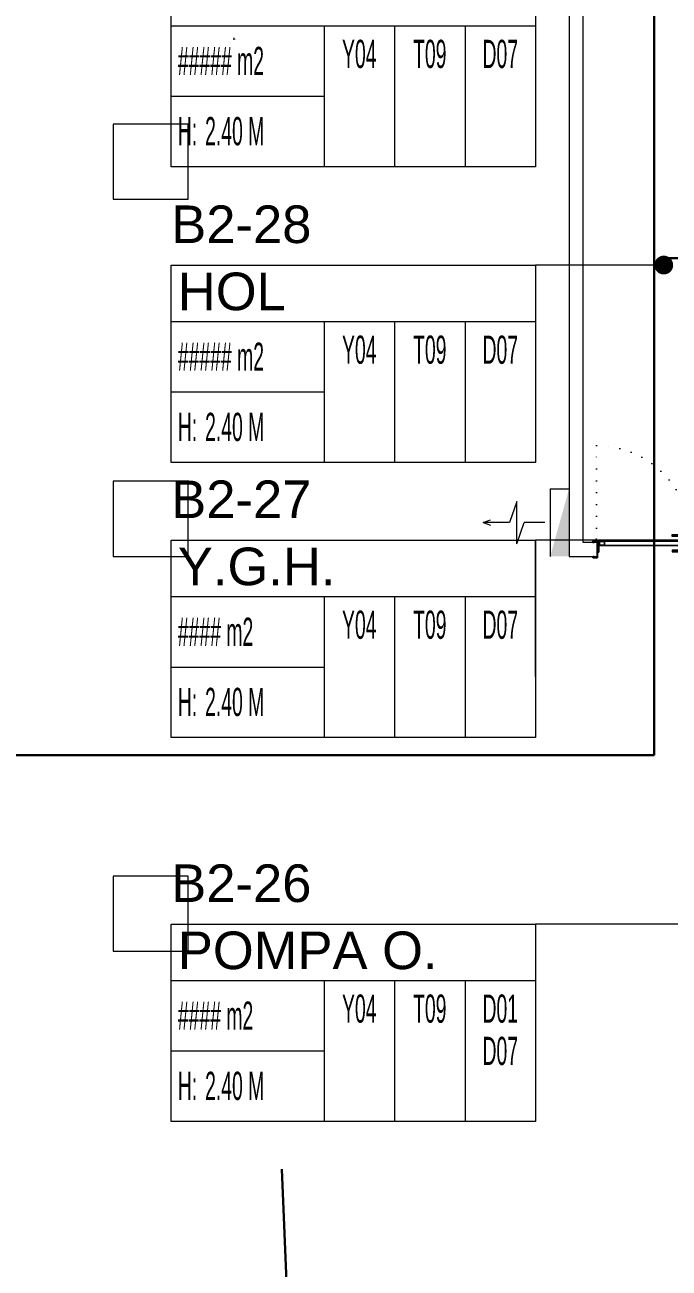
# Model space of a CAD drawing. Header units: metres. Extents: x -13621 to 152406, y -16073 to 22221.
# Drawn here: x 10446 to 11131, y 1263 to 2585 of the extents above; entities that cross this region are included whole.
import ezdxf
from ezdxf.enums import TextEntityAlignment as Align

# ---------------------------------------------------------------- set-up
doc = ezdxf.new("R2010")
doc.units = ezdxf.units.M
doc.header["$LTSCALE"] = 100
doc.header["$MEASUREMENT"] = 0
doc.linetypes.add('DOT2', pattern=[0.125, 0, -0.125])
doc.linetypes.add('HIDDEN', pattern=[0.375, 0.25, -0.125])
doc.layers.get('0').update_dxf_attribs({"color": 9, "lineweight": 9})
for name, color, linetype, lineweight in [('00', 9, 'Continuous', 9), ('01', 9, 'Continuous', 9), ('05S', 9, 'Continuous', 9), ('06B', 9, 'Continuous', 9), ('10', 9, 'Continuous', 9), ('20', 9, 'DOT2', 9), ('21_mahal200', 9, 'Continuous', 9), ('32-ekipman', 9, 'Continuous', 9), ('Data  Tavan', 170, 'Continuous', 30), ('E-DAHİLİ DOME KAMERA', 7, 'Continuous', 30), ('E-DAHİLİ KAMERA', 7, 'Continuous', 30)]:
    doc.layers.add(name, color=color, linetype=linetype, lineweight=lineweight)
doc.styles.add('Arial', font='arial.ttf', dxfattribs={"height": 2.5})
doc.styles.add('MuuM_TEXT-STANDART', font='ARIALN.TTF')
doc.dimstyles.new('MuuM_DIM200', dxfattribs={"dimscale": 20, "dimtxt": 2, "dimasz": 1, "dimexe": 1, "dimexo": 1, "dimgap": 1, "dimtad": 1, "dimdec": 1, "dimrnd": 0.5, "dimdsep": 46, "dimtxsty": 'MuuM_TEXT-STANDART', "dimblk": 'ARCHTICK', "dimcen": 0, "dimdle": 0.15, "dimclrd": 256, "dimclre": 256, "dimclrt": 256, "dimadec": 0, "dimazin": 0, "dimtfac": 5, "dimtdec": 1, "dimtix": 1, "dimtmove": 2, "dimatfit": 3, "dimldrblk": 'DOT', "dimfxl": 3, "dimfxlon": 1, "dimtolj": 1, "dimlwd": -1, "dimlwe": -1, "dimarcsym": 0})

# ---------------------------------------------------------------- blocks, each defined once
blk = doc.blocks.new('100_DAHİLİ DOME KAMERA')
at = {"layer": 'E-DAHİLİ DOME KAMERA', "color": 4}
for p, q in [((-1.936, 0.715), (-1.936, -0.689)), ((0.82, 0.715), (-1.936, 0.715)), ((0.82, -0.689), (0.82, 0.715)), ((0.82, 0.294), (2.131, 0.668)), ((2.131, 0.668), (2.131, -0.643)), ((0.82, -0.268), (2.131, -0.643)), ((-1.936, -0.689), (0.82, -0.689))]:
    blk.add_line(p, q, dxfattribs=at)
at = {"layer": 'E-DAHİLİ DOME KAMERA', "color": 4, "linetype": 'Continuous'}
blk.add_circle((0, 0), 2.566, dxfattribs=at)
at = {"layer": 'E-DAHİLİ KAMERA', "color": 4}
for q in [(13.416, 6.264), (13.416, -6.264)]:
    blk.add_line((2.566, 0), q, dxfattribs=at)
blk = doc.blocks.new('p-kolon_80x80')
blk.add_lwpolyline([(-40, -40), (40, -40), (40, 40), (-40, 40)], close=True)
blk = doc.blocks.new('2.bod.sitatik')
at = {"layer": '01'}
for p in [(10580, -6190), (10580, -6570), (10580, -6990)]:
    blk.add_blockref('p-kolon_80x80', p, dxfattribs=at)
blk = doc.blocks.new('YD-72-20')
at = {"linetype": 'Continuous'}
for p, q in [((0, 0.714), (-0.028, 0.634)), ((0, 0.714), (0.028, 0.634)), ((0, 0.434), (0, 0.714)), ((0.225, 0.355), (0, 0.434)), ((-0.225, 0.355), (0.225, 0.355)), ((-0.225, 0.355), (0, 0.276)), ((0, 0.058), (0, 0.276)), ((0.36, 0), (-0.36, 0)), ((0.36, 0), (0.36, -0.2))]:
    blk.add_line(p, q, dxfattribs=at)
blk.add_solid([(0.36, -0.2), (-0.36, 0), (-0.36, -0.2)])
blk = doc.blocks.new('A$C29B32992')
at = {"xscale": 100, "yscale": 100, "zscale": 100, "rotation": 90}
blk.add_blockref('YD-72-20', (11005, -8834.1), dxfattribs=at)
blk = doc.blocks.new('gr-p-barel kilitli kapı kolu')
at = {"layer": '05S'}
h = blk.add_hatch(color=256, dxfattribs=at)
h.paths.add_polyline_path([(1.3, 0.8), (-1.3, 0.8), (-1.3, 0.7), (1.3, 0.7)])
h.paths.add_polyline_path([(2.75, 0.7), (-2.75, 0.7), (-2.75, 0), (2.75, 0)])
h.paths.add_polyline_path([(-11.7, 4.9), (-11.7, 6.7), (0.9, 6.7), (0.9, 0.8), (-0.9, 0.8), (-0.9, 4.9)])
at = {"flags": 128}
for points in [[(-0.9, 0.8), (-0.9, 4.9), (-11.7, 4.9), (-11.7, 6.7), (0.9, 6.7), (0.9, 0.8)], [(-0.8, 5), (0.8, 6.6)]]:
    blk.add_lwpolyline(points, dxfattribs=at)
blk.add_lwpolyline([(-2.75, 0), (-2.75, 0.7), (2.75, 0.7), (2.75, 0)])
blk.add_lwpolyline([(-1.3, 0.7), (1.3, 0.7), (1.3, 0.8), (-1.3, 0.8)], close=True)
blk = doc.blocks.new('prf-scr2')
at = {"linetype": 'DOT2', "ltscale": 10}
blk.add_line((0, 0.2), (0, -1.1), dxfattribs=at)
for p, q in [((-0.1, -0.2), (0.1, -0.3)), ((0.1, -0.2), (-0.1, -0.2)), ((0.1, -0.3), (-0.1, -0.3)), ((-0.1, -0.3), (0.1, -0.4)), ((0.1, -0.4), (-0.1, -0.4)), ((0.1, -0.5), (-0.1, -0.4)), ((-0.1, -0.4), (0.1, -0.4)), ((0.1, -0.6), (-0.1, -0.5)), ((-0.1, -0.5), (0.1, -0.5)), ((-0.1, -0.6), (0.1, -0.7)), ((0.1, -0.6), (-0.1, -0.6)), ((-0.1, -0.6), (0.1, -0.6)), ((-0.1, -0.7), (0.1, -0.8)), ((0.1, -0.7), (-0.1, -0.7)), ((-0.1, -0.8), (0.1, -0.8)), ((0.1, -0.8), (-0.1, -0.8)), ((0.1, -0.2), (0, -0.1)), ((0, -0.2), (0.1, -0.2))]:
    blk.add_line(p, q)
blk.add_lwpolyline([(0.2, 0), (-0.2, 0), (-0.2, 0), (-0.1, -0.1), (0.1, -0.1), (0.2, 0), (0.2, 0)], close=True)
for points in [[(0.2, 0), (-0.2, 0)], [(-0.1, -0.1), (-0.1, -0.2), (-0.1, -0.2), (-0.1, -0.2), (-0.1, -0.2), (-0.1, -0.3), (-0.1, -0.3), (-0.1, -0.3), (-0.1, -0.3), (-0.1, -0.4), (-0.1, -0.4), (-0.1, -0.4), (-0.1, -0.4), (-0.1, -0.4), (-0.1, -0.5), (-0.1, -0.5), (-0.1, -0.5), (-0.1, -0.5), (-0.1, -0.5), (-0.1, -0.5), (-0.1, -0.6), (-0.1, -0.6), (-0.1, -0.6), (-0.1, -0.6), (-0.1, -0.6), (-0.1, -0.7), (-0.1, -0.7), (-0.1, -0.7), (-0.1, -0.7), (-0.1, -0.7), (-0.1, -0.8), (-0.1, -0.8), (-0.1, -0.8), (-0.1, -0.8), (0, -0.9), (0, -0.9), (0, -0.9), (0.1, -0.8), (0.1, -0.8), (0.1, -0.7), (0.1, -0.7), (0.1, -0.7), (0.1, -0.7), (0.1, -0.7), (0.1, -0.7), (0.1, -0.6), (0.1, -0.6), (0.1, -0.6), (0.1, -0.6), (0.1, -0.6), (0.1, -0.5), (0.1, -0.5), (0.1, -0.5), (0.1, -0.5), (0.1, -0.4), (0.1, -0.4), (0.1, -0.4), (0.1, -0.4), (0.1, -0.4), (0.1, -0.3), (0.1, -0.3), (0.1, -0.3), (0.1, -0.3), (0.1, -0.3), (0.1, -0.3), (0.1, -0.2), (0.1, -0.2), (0.1, -0.2), (0.1, -0.2), (0.1, -0.2), (0.1, -0.1)]]:
    blk.add_lwpolyline(points)
blk = doc.blocks.new('K-SAC-01')
at = {"layer": '10'}
for points in [[(-4.6, 16.2, -0.414214), (-4.5, 16.3), (-0.1, 16.3, -0.414214), (0, 16.2), (0, 5.9), (0.2, 5.9), (0.2, 16.2, 0.414214), (-0.1, 16.5), (-4.5, 16.5, 0.414214), (-4.8, 16.2), (-4.8, 15.3, 0.414214), (-4.5, 15), (-3.4, 15), (-3.4, 15.2), (-4.5, 15.2, -0.414214), (-4.6, 15.3)], [(104.6, 16.2, 0.414214), (104.5, 16.3), (100.1, 16.3, 0.414214), (100, 16.2), (100, 5.9), (99.8, 5.9), (99.8, 16.2, -0.414214), (100.1, 16.5), (104.5, 16.5, -0.414214), (104.8, 16.2), (104.8, 15.3, -0.414214), (104.5, 15), (103.4, 15), (103.4, 15.2), (104.5, 15.2, 0.414214), (104.6, 15.3)], [(0.2, 10.3, -0.414214), (0.5, 10.6), (1.5, 10.6, -0.414214), (1.8, 10.3), (1.8, 3.9, -0.414214), (1.5, 3.6, -0.414214), (1.2, 3.9), (1.2, 4.8), (0.2, 4.8), (0.2, -1.2, -0.414214), (-0.1, -1.5), (-4.5, -1.5, -0.414214), (-4.8, -1.2), (-4.8, -0.3, -0.414214), (-4.5, 0), (-3.4, 0), (-3.4, -0.2), (-4.5, -0.2, 0.414214), (-4.6, -0.3), (-4.6, -1.2, 0.414214), (-4.5, -1.3), (-0.1, -1.3, 0.414214), (0, -1.2), (0, 5), (1.4, 5), (1.4, 3.9, 0.414214), (1.5, 3.8, 0.414214), (1.6, 3.9), (1.6, 10.3, 0.414214), (1.5, 10.4), (0.5, 10.4, 0.414214), (0.4, 10.3), (0.4, 9.4), (0.2, 9.4)], [(-0.4, -2), (1, -1.4), (1, 1.5), (1.2, 1.5), (1.2, -1.5), (-0.3, -2.2, -14.796002)], [(99.8, 10.3, 0.414214), (99.5, 10.6), (98.5, 10.6, 0.414214), (98.2, 10.3), (98.2, 3.9, 0.414214), (98.5, 3.6, 0.414214), (98.8, 3.9), (98.8, 4.8), (99.8, 4.8), (99.8, -1.2, 0.414214), (100.1, -1.5), (104.5, -1.5, 0.414214), (104.8, -1.2), (104.8, -0.3, 0.414214), (104.5, 0), (103.4, 0), (103.4, -0.2), (104.5, -0.2, -0.414214), (104.6, -0.3), (104.6, -1.2, -0.414214), (104.5, -1.3), (100.1, -1.3, -0.414214), (100, -1.2), (100, 5), (98.6, 5), (98.6, 3.9, -0.414214), (98.5, 3.8, -0.414214), (98.4, 3.9), (98.4, 10.3, -0.414214), (98.5, 10.4), (99.5, 10.4, -0.414214), (99.6, 10.3), (99.6, 9.4), (99.8, 9.4)]]:
    blk.add_lwpolyline(points, format="xyb", close=True, dxfattribs=at)
for points in [[(98.8, 0.1), (98.8, 2.1), (99.1, 2.1), (99.1, 3.2), (1.5, 3.2), (1.5, 2.1), (1.8, 2.1), (1.8, 0.1), (1.5, 0.1), (1.5, 1.9), (1.2, 1.9), (1.2, 3.5), (99.4, 3.5), (99.4, 1.9), (99.1, 1.9), (99.1, 0.1)], [(98.8, 2.1), (98.8, 0.1), (99.4, 0.1), (99.4, -1.5), (1.2, -1.5), (1.2, 0.1), (1.8, 0.1), (1.8, 2.1), (2.1, 2.1), (2.1, -0.1), (1.5, -0.1), (1.5, -1.2), (99.1, -1.2), (99.1, -0.1), (98.5, -0.1), (98.5, 2.1), (98.8, 2.1)]]:
    blk.add_lwpolyline(points, dxfattribs=at)
for points in [[(2.1, 3), (8.1, 3), (8.1, -1), (2.1, -1)], [(2.4, 2.7), (7.8, 2.7), (7.8, -0.7), (2.4, -0.7)], [(98.5, 3), (92.5, 3), (92.5, -1), (98.5, -1)], [(98.2, 2.7), (92.8, 2.7), (92.8, -0.7), (98.2, -0.7)]]:
    blk.add_lwpolyline(points, close=True, dxfattribs=at)
blk.add_circle((-0.9, -2.5), 0.55, dxfattribs=at)
at = {"layer": '20', "linetype": 'HIDDEN'}
for points in [[(-0.2, -1.3), (-0.2, 0), (-1.7, 0), (-1.7, -1.3)], [(-0.4, -2), (-0.4, -0.2), (-1.5, -0.2), (-1.5, -2)]]:
    blk.add_lwpolyline(points, dxfattribs=at)
at = {"layer": '20'}
blk.add_lwpolyline([(-0.9, -2.5), (-0.9, -102.9)], dxfattribs=at)
blk.add_arc((-0.9, -2.5), 100.4, 270, 1.5131, dxfattribs=at)
at = {"layer": '06B'}
blk.add_blockref('gr-p-barel kilitli kapı kolu', (91.4, 3.5), dxfattribs=at)
at = {"layer": '06B', "xscale": -1, "rotation": 180}
blk.add_blockref('gr-p-barel kilitli kapı kolu', (91.4, -1.5), dxfattribs=at)
at = {"layer": '10', "xscale": -1, "rotation": 90}
blk.add_blockref('prf-scr2', (1.5, 1), dxfattribs=at)
at = {"layer": '10', "rotation": 270}
blk.add_blockref('prf-scr2', (99.1, 1.2), dxfattribs=at)
blk = doc.blocks.new('_ArchTick')
at = {"color": 0, "linetype": 'ByBlock', "const_width": 0.15}
blk.add_lwpolyline([(-0.5, -0.5), (0.5, 0.5)], dxfattribs=at)
blk = doc.blocks.new('_Dot')
at = {"color": 0, "linetype": 'ByBlock', "lineweight": -2}
blk.add_line((-0.5, 0), (-1, 0), dxfattribs=at)
at = {"color": 0, "linetype": 'ByBlock', "const_width": 0.5}
blk.add_lwpolyline([(-0.25, 0, 1), (0.25, 0, 1)], format="xyb", close=True, dxfattribs=at)
blk = doc.blocks.new('0_roomno2')
blk.add_lwpolyline([(19.375, -10.5), (0, -10.5), (0, 0), (19.375, 0)], close=True)
for points in [[(0, -3), (19.375, -3)], [(8.125, -3), (8.125, -10.5)], [(11.875, -3), (11.875, -10.5)], [(15.625, -3), (15.625, -10.5)], [(0, -6.75), (8.125, -6.75)]]:
    blk.add_lwpolyline(points)
at = {"style": 'MuuM_TEXT-STANDART', "width": 0.6}
blk.add_text('H:', height=1.5, dxfattribs=at).set_placement((0.35, -8.608), align=Align.MIDDLE_LEFT)
at = {"style": 'Arial'}
blk.add_attdef('ODANO', (0, 1.17), '', height=2, dxfattribs=at)
blk.add_attdef('MEKANADI', text='', height=2, dxfattribs=at).set_placement((0.35, -3), align=Align.BOTTOM_LEFT)
at = {"style": 'MuuM_TEXT-STANDART', "width": 0.6}
for tag, p in [('YER01', (10, -4.5)), ('TAVAN01', (13.75, -4.5)), ('DUVAR01', (17.5, -4.5)), ('YER02', (10, -6.75)), ('TAVAN02', (13.75, -6.75)), ('DUVAR02', (17.5, -6.75)), ('YER03', (10, -9)), ('TAVAN03', (13.75, -9)), ('DUVAR03', (17.5, -9))]:
    blk.add_attdef(tag, text='', height=1.5, dxfattribs=at).set_placement(p, align=Align.MIDDLE_CENTER)
for tag, p in [('M2', (0.35, -4.875)), ('TEMIZTAVANYUKSEKLIGI', (1.8, -8.608))]:
    blk.add_attdef(tag, text='', height=1.5, dxfattribs=at).set_placement(p, align=Align.MIDDLE_LEFT)
blk = doc.blocks.new('2.bod.Mimari')
at = {"layer": '00'}
blk.add_lwpolyline([(10605, -5430), (10605, -5865), (11025, -5865), (11025, -6610), (11055, -6610), (11055, -6595), (11040, -6595), (11040, -5865)], dxfattribs=at)
at = {"layer": '21_mahal200', "flags": 128}
blk.add_lwpolyline([(10989.34, -6737.65), (10989.34, -6592.58)], dxfattribs=at)
at = {"xscale": -1, "rotation": 180}
blk.add_blockref('K-SAC-01', (11055, -6595), dxfattribs=at)
at = {"layer": '21_mahal200'}
ref = blk.add_blockref('0_roomno2', (10601.84, -5985.45), dxfattribs=dict(at, xscale=20, yscale=20, zscale=20))
ref.add_attrib('ODANO', 'B2-29', (10601.84, -5962.05), dxfattribs={"layer": '0', "height": 40, "style": 'Arial'})
ref.add_attrib('MEKANADI', 'ELEK.O.', dxfattribs={"layer": '0', "height": 40, "style": 'Arial'}).set_placement((10608.84, -6045.45), align=Align.BOTTOM_LEFT)
ref.add_attrib('M2', '##### m2', dxfattribs={"layer": '0', "height": 30, "style": 'MuuM_TEXT-STANDART', "width": 0.6}).set_placement((10608.84, -6082.95), align=Align.MIDDLE_LEFT)
ref.add_attrib('TEMIZTAVANYUKSEKLIGI', '2.40 M', dxfattribs={"layer": '0', "height": 30, "style": 'MuuM_TEXT-STANDART', "width": 0.6}).set_placement((10637.84, -6157.61), align=Align.MIDDLE_LEFT)
ref.add_attrib('YER01', 'Y04', dxfattribs={"layer": '0', "height": 30, "style": 'MuuM_TEXT-STANDART', "width": 0.6}).set_placement((10801.84, -6075.45), align=Align.MIDDLE_CENTER)
ref.add_attrib('TAVAN01', 'T09', dxfattribs={"layer": '0', "height": 30, "style": 'MuuM_TEXT-STANDART', "width": 0.6}).set_placement((10876.84, -6075.45), align=Align.MIDDLE_CENTER)
ref.add_attrib('DUVAR01', 'D07', dxfattribs={"layer": '0', "height": 30, "style": 'MuuM_TEXT-STANDART', "width": 0.6}).set_placement((10951.84, -6075.45), align=Align.MIDDLE_CENTER)
ref = blk.add_blockref('0_roomno2', (10601.84, -6300.04), dxfattribs=dict(at, xscale=20, yscale=20, zscale=20))
ref.add_attrib('ODANO', 'B2-28', (10601.84, -6276.64), dxfattribs={"layer": '0', "height": 40, "style": 'Arial'})
ref.add_attrib('MEKANADI', 'HOL', dxfattribs={"layer": '0', "height": 40, "style": 'Arial'}).set_placement((10608.84, -6360.04), align=Align.BOTTOM_LEFT)
ref.add_attrib('M2', '##### m2', dxfattribs={"layer": '0', "height": 30, "style": 'MuuM_TEXT-STANDART', "width": 0.6}).set_placement((10608.84, -6397.54), align=Align.MIDDLE_LEFT)
ref.add_attrib('TEMIZTAVANYUKSEKLIGI', '2.40 M', dxfattribs={"layer": '0', "height": 30, "style": 'MuuM_TEXT-STANDART', "width": 0.6}).set_placement((10637.84, -6472.2), align=Align.MIDDLE_LEFT)
ref.add_attrib('YER01', 'Y04', dxfattribs={"layer": '0', "height": 30, "style": 'MuuM_TEXT-STANDART', "width": 0.6}).set_placement((10801.84, -6390.04), align=Align.MIDDLE_CENTER)
ref.add_attrib('TAVAN01', 'T09', dxfattribs={"layer": '0', "height": 30, "style": 'MuuM_TEXT-STANDART', "width": 0.6}).set_placement((10876.84, -6390.04), align=Align.MIDDLE_CENTER)
ref.add_attrib('DUVAR01', 'D07', dxfattribs={"layer": '0', "height": 30, "style": 'MuuM_TEXT-STANDART', "width": 0.6}).set_placement((10951.84, -6390.04), align=Align.MIDDLE_CENTER)
ref = blk.add_blockref('0_roomno2', (10601.84, -6592.58), dxfattribs=dict(at, xscale=20, yscale=20, zscale=20))
ref.add_attrib('ODANO', 'B2-27', (10601.84, -6569.18), dxfattribs={"layer": '0', "height": 40, "style": 'Arial'})
ref.add_attrib('MEKANADI', 'Y.G.H.', dxfattribs={"layer": '0', "height": 40, "style": 'Arial'}).set_placement((10608.84, -6652.58), align=Align.BOTTOM_LEFT)
ref.add_attrib('M2', '#### m2', dxfattribs={"layer": '0', "height": 30, "style": 'MuuM_TEXT-STANDART', "width": 0.6}).set_placement((10608.84, -6690.08), align=Align.MIDDLE_LEFT)
ref.add_attrib('TEMIZTAVANYUKSEKLIGI', '2.40 M', dxfattribs={"layer": '0', "height": 30, "style": 'MuuM_TEXT-STANDART', "width": 0.6}).set_placement((10637.84, -6764.74), align=Align.MIDDLE_LEFT)
ref.add_attrib('YER01', 'Y04', dxfattribs={"layer": '0', "height": 30, "style": 'MuuM_TEXT-STANDART', "width": 0.6}).set_placement((10801.84, -6682.58), align=Align.MIDDLE_CENTER)
ref.add_attrib('TAVAN01', 'T09', dxfattribs={"layer": '0', "height": 30, "style": 'MuuM_TEXT-STANDART', "width": 0.6}).set_placement((10876.84, -6682.58), align=Align.MIDDLE_CENTER)
ref.add_attrib('DUVAR01', 'D07', dxfattribs={"layer": '0', "height": 30, "style": 'MuuM_TEXT-STANDART', "width": 0.6}).set_placement((10951.84, -6682.58), align=Align.MIDDLE_CENTER)
ref = blk.add_blockref('0_roomno2', (10601.84, -7000.95), dxfattribs=dict(at, xscale=20, yscale=20, zscale=20))
ref.add_attrib('ODANO', 'B2-26', (10601.84, -6977.55), dxfattribs={"layer": '0', "height": 40, "style": 'Arial'})
ref.add_attrib('MEKANADI', 'POMPA O.', dxfattribs={"layer": '0', "height": 40, "style": 'Arial'}).set_placement((10608.84, -7060.95), align=Align.BOTTOM_LEFT)
ref.add_attrib('M2', '#### m2', dxfattribs={"layer": '0', "height": 30, "style": 'MuuM_TEXT-STANDART', "width": 0.6}).set_placement((10608.84, -7098.45), align=Align.MIDDLE_LEFT)
ref.add_attrib('TEMIZTAVANYUKSEKLIGI', '2.40 M', dxfattribs={"layer": '0', "height": 30, "style": 'MuuM_TEXT-STANDART', "width": 0.6}).set_placement((10637.84, -7173.11), align=Align.MIDDLE_LEFT)
ref.add_attrib('YER01', 'Y04', dxfattribs={"layer": '0', "height": 30, "style": 'MuuM_TEXT-STANDART', "width": 0.6}).set_placement((10801.84, -7090.95), align=Align.MIDDLE_CENTER)
ref.add_attrib('TAVAN01', 'T09', dxfattribs={"layer": '0', "height": 30, "style": 'MuuM_TEXT-STANDART', "width": 0.6}).set_placement((10876.84, -7090.95), align=Align.MIDDLE_CENTER)
ref.add_attrib('DUVAR01', 'D01', dxfattribs={"layer": '0', "height": 30, "style": 'MuuM_TEXT-STANDART', "width": 0.6}).set_placement((10951.84, -7090.95), align=Align.MIDDLE_CENTER)
ref.add_attrib('DUVAR02', 'D07', dxfattribs={"layer": '0', "height": 30, "style": 'MuuM_TEXT-STANDART', "width": 0.6}).set_placement((10951.84, -7135.95), align=Align.MIDDLE_CENTER)
at = {"layer": '32-ekipman'}
blk.add_blockref('A$C29B32992', (0, 2260.12), dxfattribs=at)
at = {"layer": '21_mahal200'}
for points in [[(11125.74, -6300.04), (10989.34, -6300.04)], [(11372.49, -6592.58), (10989.34, -6592.58)], [(11372.49, -7000.95), (10989.34, -7000.95)]]:
    blk.add_leader(points, dimstyle='MuuM_DIM200', override={"dimasz": 1, "dimfxl": 10}, dxfattribs=at)

msp = doc.modelspace()

# ---------------------------------------------------------------- linework, layer by layer
at = {"layer": 'Data  Tavan'}
for p, q in [((11115.6, 1808.6), (11115.6, 2793.3)), ((11465, 2337.2), (11125.6, 2337.2)), ((10351.7, 1808.6), (11115.6, 1808.6))]:
    msp.add_line(p, q, dxfattribs=at)
for centre, radius, start, end in [((10667.9, 2569.9), 1, 0, 90), ((10667.9, 2569.9), 1, 0, 90), ((11125.6, 2327.2), 10, 90, 180)]:
    msp.add_arc(centre, radius, start, end, dxfattribs=at)

# ---------------------------------------------------------------- block references
for name in ['2.bod.sitatik', '2.bod.Mimari']:
    msp.add_blockref(name, (0, 8630))
at = {"layer": 'E-DAHİLİ DOME KAMERA', "xscale": 31.24999999834266, "yscale": 31.24999999834266, "zscale": 31.24999999834266, "rotation": 62.43401513322338}
msp.add_blockref('100_DAHİLİ DOME KAMERA', (10698.9, 906.2), dxfattribs=at)

doc.saveas('drawing.dxf')
